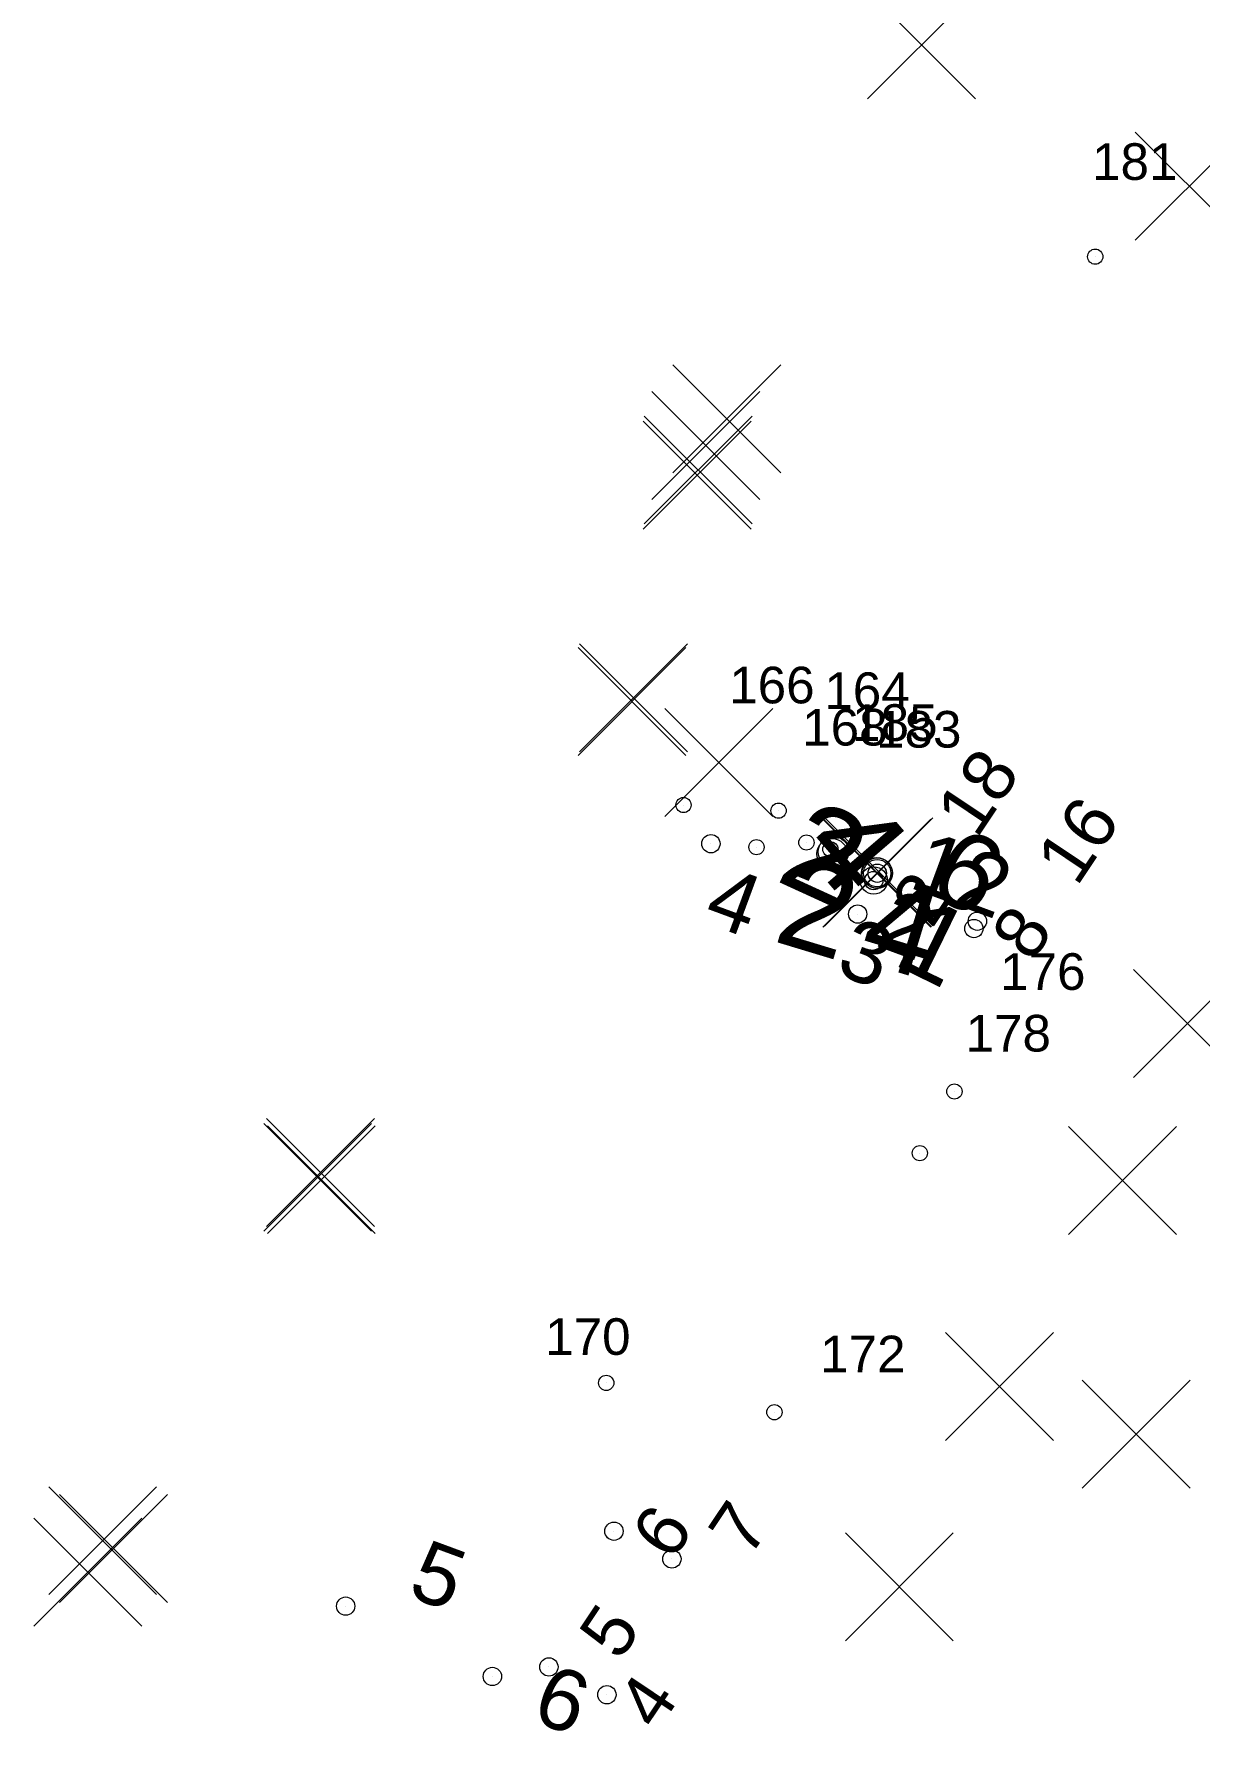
# Model space of a CAD drawing. Header units: metres. Extents: x 7511139 to 7512554, y 4691866 to 4693195.
# Drawn here: x 7512408.57 to 7512437.2, y 4691898.26 to 4691939.96 of the extents above; entities that cross this region are included whole.
import ezdxf

# ---------------------------------------------------------------- set-up
doc = ezdxf.new("R2010")
doc.units = ezdxf.units.M
for name, color, linetype, lineweight in [('b1 pikat ekzek', 1, 'Continuous', 0), ('b2 ekzekutim pikat', 170, 'Continuous', 0), ('b2 pikat', 1, 'Continuous', 0), ('b2 projekt pikat', 7, 'Continuous', 0), ('Betoni varfun pikat matjet', 170, 'Continuous', 0), ('E 2 pikat', 242, 'Continuous', 0), ('E0 pikat', 4, 'Continuous', 0), ('E1 pikat', 10, 'Continuous', 0), ('kati 1 pikat', 1, 'Continuous', 0), ('kati 12 projekt', 1, 'Continuous', 0), ('Matjet', 210, 'Continuous', 0), ('perdhesa pikat', 1, 'Continuous', 0), ('shputa projekt pikat', 3, 'Continuous', 0)]:
    doc.layers.add(name, color=color, linetype=linetype, lineweight=lineweight)
doc.styles.get("Standard").update_dxf_attribs({"font": 'arial.ttf'})

# ---------------------------------------------------------------- blocks, each defined once
blk = doc.blocks.new('*U27', base_point=(7512423.302, 4691923.648, 613.794))
at = {"layer": 'Matjet', "color": 0, "linetype": 'ByBlock', "lineweight": -2}
for p, q in [((7512421.976, 4691922.322, 613.794), (7512424.627, 4691924.973, 613.794)), ((7512421.976, 4691924.973, 613.794), (7512424.627, 4691922.322, 613.794))]:
    blk.add_line(p, q, dxfattribs=at)
blk = doc.blocks.new('*U31', base_point=(7512436.919, 4691915.647, 613.634))
at = {"layer": 'Matjet', "color": 0, "linetype": 'ByBlock', "lineweight": -2}
for p, q in [((7512435.593, 4691914.321, 613.634), (7512438.245, 4691916.973, 613.634)), ((7512435.593, 4691916.973, 613.634), (7512438.245, 4691914.321, 613.634))]:
    blk.add_line(p, q, dxfattribs=at)
blk = doc.blocks.new('*U32', base_point=(7512429.282, 4691919.339, 613.653))
at = {"layer": 'Matjet', "color": 0, "linetype": 'ByBlock', "lineweight": -2}
for p, q in [((7512427.956, 4691918.013, 613.653), (7512430.608, 4691920.665, 613.653)), ((7512427.956, 4691920.665, 613.653), (7512430.608, 4691918.013, 613.653))]:
    blk.add_line(p, q, dxfattribs=at)
blk = doc.blocks.new('*U33', base_point=(7512425.401, 4691922.061, 613.703))
at = {"layer": 'Matjet', "color": 0, "linetype": 'ByBlock', "lineweight": -2}
for p, q in [((7512424.075, 4691920.735, 613.703), (7512426.727, 4691923.387, 613.703)), ((7512424.075, 4691923.387, 613.703), (7512426.727, 4691920.735, 613.703))]:
    blk.add_line(p, q, dxfattribs=at)
blk = doc.blocks.new('*U34', base_point=(7512423.266, 4691923.556, 613.749))
at = {"layer": 'Matjet', "color": 0, "linetype": 'ByBlock', "lineweight": -2}
for p, q in [((7512421.94, 4691922.23, 613.749), (7512424.592, 4691924.882, 613.749)), ((7512421.94, 4691924.882, 613.749), (7512424.592, 4691922.23, 613.749))]:
    blk.add_line(p, q, dxfattribs=at)
blk = doc.blocks.new('*U35', base_point=(7512424.895, 4691929.247, 614.871))
at = {"layer": 'Matjet', "color": 0, "linetype": 'ByBlock', "lineweight": -2}
for p, q in [((7512423.569, 4691927.921, 614.871), (7512426.221, 4691930.573, 614.871)), ((7512423.569, 4691930.573, 614.871), (7512426.221, 4691927.921, 614.871))]:
    blk.add_line(p, q, dxfattribs=at)
blk = doc.blocks.new('*U36', base_point=(7512424.868, 4691929.122, 614.01))
at = {"layer": 'Matjet', "color": 0, "linetype": 'ByBlock', "lineweight": -2}
for p, q in [((7512423.542, 4691927.796, 614.01), (7512426.194, 4691930.448, 614.01)), ((7512423.542, 4691930.448, 614.01), (7512426.194, 4691927.796, 614.01))]:
    blk.add_line(p, q, dxfattribs=at)
blk = doc.blocks.new('*U37', base_point=(7512425.6, 4691930.507, 613.867))
at = {"layer": 'Matjet', "color": 0, "linetype": 'ByBlock', "lineweight": -2}
for p, q in [((7512424.274, 4691929.181, 613.867), (7512426.926, 4691931.833, 613.867)), ((7512424.274, 4691931.833, 613.867), (7512426.926, 4691929.181, 613.867))]:
    blk.add_line(p, q, dxfattribs=at)
blk = doc.blocks.new('*U38', base_point=(7512415.609, 4691911.986, 613.254))
at = {"layer": 'Matjet', "color": 0, "linetype": 'ByBlock', "lineweight": -2}
for p, q in [((7512414.283, 4691910.66, 613.254), (7512416.935, 4691913.312, 613.254)), ((7512414.283, 4691913.312, 613.254), (7512416.935, 4691910.66, 613.254))]:
    blk.add_line(p, q, dxfattribs=at)
blk = doc.blocks.new('*U39', base_point=(7512415.541, 4691911.867, 613.339))
at = {"layer": 'Matjet', "color": 0, "linetype": 'ByBlock', "lineweight": -2}
for p, q in [((7512414.215, 4691910.541, 613.339), (7512416.867, 4691913.193, 613.339)), ((7512414.215, 4691913.193, 613.339), (7512416.867, 4691910.541, 613.339))]:
    blk.add_line(p, q, dxfattribs=at)
blk = doc.blocks.new('*U40', base_point=(7512415.632, 4691911.808, 613.338))
at = {"layer": 'Matjet', "color": 0, "linetype": 'ByBlock', "lineweight": -2}
for p, q in [((7512414.306, 4691910.482, 613.338), (7512416.958, 4691913.134, 613.338)), ((7512414.306, 4691913.134, 613.338), (7512416.958, 4691910.482, 613.338))]:
    blk.add_line(p, q, dxfattribs=at)
blk = doc.blocks.new('*U41', base_point=(7512410.52, 4691902.748, 613.122))
at = {"layer": 'Matjet', "color": 0, "linetype": 'ByBlock', "lineweight": -2}
for p, q in [((7512409.194, 4691901.422, 613.122), (7512411.846, 4691904.074, 613.122)), ((7512409.194, 4691904.074, 613.122), (7512411.846, 4691901.422, 613.122))]:
    blk.add_line(p, q, dxfattribs=at)
blk = doc.blocks.new('*U42', base_point=(7512410.256, 4691902.939, 613.144))
at = {"layer": 'Matjet', "color": 0, "linetype": 'ByBlock', "lineweight": -2}
for p, q in [((7512408.93, 4691901.613, 613.144), (7512411.582, 4691904.265, 613.144)), ((7512408.93, 4691904.265, 613.144), (7512411.582, 4691901.613, 613.144))]:
    blk.add_line(p, q, dxfattribs=at)
blk = doc.blocks.new('*U43', base_point=(7512409.893, 4691902.166, 613.073))
at = {"layer": 'Matjet', "color": 0, "linetype": 'ByBlock', "lineweight": -2}
for p, q in [((7512408.567, 4691900.84, 613.073), (7512411.219, 4691903.492, 613.073)), ((7512408.567, 4691903.492, 613.073), (7512411.219, 4691900.84, 613.073))]:
    blk.add_line(p, q, dxfattribs=at)
blk = doc.blocks.new('*U78', base_point=(7512436.963, 4691936.223, 614.206))
at = {"layer": 'Matjet', "color": 0, "linetype": 'ByBlock', "lineweight": -2}
for p, q in [((7512435.637, 4691934.897, 614.206), (7512438.289, 4691937.549, 614.206)), ((7512435.637, 4691937.549, 614.206), (7512438.289, 4691934.897, 614.206))]:
    blk.add_line(p, q, dxfattribs=at)
blk = doc.blocks.new('*U79', base_point=(7512430.385, 4691939.696, 614.219))
at = {"layer": 'Matjet', "color": 0, "linetype": 'ByBlock', "lineweight": -2}
for p, q in [((7512429.059, 4691938.37, 614.219), (7512431.711, 4691941.022, 614.219)), ((7512429.059, 4691941.022, 614.219), (7512431.711, 4691938.37, 614.219))]:
    blk.add_line(p, q, dxfattribs=at)
blk = doc.blocks.new('*U84', base_point=(7512429.838, 4691901.806, 613.332))
at = {"layer": 'Matjet', "color": 0, "linetype": 'ByBlock', "lineweight": -2}
for p, q in [((7512428.512, 4691900.48, 613.332), (7512431.164, 4691903.132, 613.332)), ((7512428.512, 4691903.132, 613.332), (7512431.164, 4691900.48, 613.332))]:
    blk.add_line(p, q, dxfattribs=at)
blk = doc.blocks.new('*U85', base_point=(7512432.302, 4691906.729, 613.396))
at = {"layer": 'Matjet', "color": 0, "linetype": 'ByBlock', "lineweight": -2}
for p, q in [((7512430.976, 4691905.403, 613.396), (7512433.628, 4691908.055, 613.396)), ((7512430.976, 4691908.055, 613.396), (7512433.628, 4691905.403, 613.396))]:
    blk.add_line(p, q, dxfattribs=at)
blk = doc.blocks.new('*U86', base_point=(7512435.322, 4691911.786, 613.473))
at = {"layer": 'Matjet', "color": 0, "linetype": 'ByBlock', "lineweight": -2}
for p, q in [((7512433.996, 4691910.46, 613.473), (7512436.648, 4691913.112, 613.473)), ((7512433.996, 4691913.112, 613.473), (7512436.648, 4691910.46, 613.473))]:
    blk.add_line(p, q, dxfattribs=at)
blk = doc.blocks.new('*U95', base_point=(7512429.208, 4691919.159))
at = {"layer": 'b2 pikat', "linetype": 'ByBlock', "lineweight": -2}
blk.add_line((7512429.208, 4691919.159), (7512429.208, 4691919.159), dxfattribs=at)
blk.add_circle((7512429.208, 4691919.159), 0.225, dxfattribs=at)
at = {"layer": 'b2 pikat', "linetype": 'ByBlock', "insert": (7512429.727, 4691918.981), "char_height": 1.5, "attachment_point": 1, "rotation": 339.7395}
blk.add_mtext('2', dxfattribs=at)
blk = doc.blocks.new('*U96', base_point=(7512428.814, 4691918.336))
at = {"layer": 'b2 pikat', "linetype": 'ByBlock', "lineweight": -2}
blk.add_line((7512428.814, 4691918.336), (7512428.814, 4691918.336), dxfattribs=at)
blk.add_circle((7512428.814, 4691918.336), 0.225, dxfattribs=at)
at = {"layer": 'b2 pikat', "linetype": 'ByBlock', "insert": (7512428.747, 4691918.289), "char_height": 1.5, "attachment_point": 1, "rotation": 339.7395}
blk.add_mtext('3', dxfattribs=at)
blk = doc.blocks.new('*U97', base_point=(7512425.206, 4691920.064))
at = {"layer": 'b2 pikat', "linetype": 'ByBlock', "lineweight": -2}
blk.add_line((7512425.206, 4691920.064), (7512425.206, 4691920.064), dxfattribs=at)
blk.add_circle((7512425.206, 4691920.064), 0.225, dxfattribs=at)
at = {"layer": 'b2 pikat', "linetype": 'ByBlock', "insert": (7512425.495, 4691919.561), "char_height": 1.5, "attachment_point": 1, "rotation": 339.7395}
blk.add_mtext('4', dxfattribs=at)
blk = doc.blocks.new('*U98', base_point=(7512416.229, 4691901.329))
at = {"layer": 'b2 pikat', "linetype": 'ByBlock', "lineweight": -2}
blk.add_line((7512416.229, 4691901.329), (7512416.229, 4691901.329), dxfattribs=at)
blk.add_circle((7512416.229, 4691901.329), 0.225, dxfattribs=at)
at = {"layer": 'b2 pikat', "linetype": 'ByBlock', "insert": (7512418.228, 4691902.997), "char_height": 1.5, "attachment_point": 1, "rotation": 339.7395}
blk.add_mtext('5', dxfattribs=at)
blk = doc.blocks.new('*U99', base_point=(7512419.836, 4691899.601))
at = {"layer": 'b2 pikat', "linetype": 'ByBlock', "lineweight": -2}
blk.add_line((7512419.836, 4691899.601), (7512419.836, 4691899.601), dxfattribs=at)
blk.add_circle((7512419.836, 4691899.601), 0.225, dxfattribs=at)
at = {"layer": 'b2 pikat', "linetype": 'ByBlock', "insert": (7512421.269, 4691899.941), "char_height": 1.5, "attachment_point": 1, "rotation": 339.7395}
blk.add_mtext('6', dxfattribs=at)
blk = doc.blocks.new('*U105', base_point=(7512429.294, 4691919.339))
at = {"layer": 'b2 pikat', "linetype": 'ByBlock', "lineweight": -2}
blk.add_line((7512429.294, 4691919.339), (7512429.294, 4691919.339), dxfattribs=at)
blk.add_circle((7512429.294, 4691919.339), 0.225, dxfattribs=at)
at = {"layer": 'b2 pikat', "linetype": 'ByBlock', "insert": (7512430.553, 4691920.412), "char_height": 1.5, "attachment_point": 1, "rotation": 339.7395}
blk.add_mtext('12', dxfattribs=at)
blk = doc.blocks.new('*U108', base_point=(7512429.208, 4691919.159))
at = {"layer": 'perdhesa pikat', "linetype": 'ByBlock', "lineweight": -2}
blk.add_line((7512429.208, 4691919.159), (7512429.208, 4691919.159), dxfattribs=at)
blk.add_circle((7512429.208, 4691919.159), 0.337, dxfattribs=at)
at = {"layer": 'perdhesa pikat', "linetype": 'ByBlock', "insert": (7512430.461, 4691918.808), "char_height": 1.875, "attachment_point": 1, "rotation": 333.9424}
blk.add_mtext('1', dxfattribs=at)
blk = doc.blocks.new('*U113', base_point=(7512429.294, 4691919.339))
at = {"layer": 'perdhesa pikat', "linetype": 'ByBlock', "lineweight": -2}
blk.add_line((7512429.294, 4691919.339), (7512429.294, 4691919.339), dxfattribs=at)
blk.add_circle((7512429.294, 4691919.339), 0.337, dxfattribs=at)
at = {"layer": 'perdhesa pikat', "linetype": 'ByBlock', "insert": (7512431.293, 4691920.545), "char_height": 1.875, "attachment_point": 1, "rotation": 333.9424}
blk.add_mtext('6', dxfattribs=at)
blk = doc.blocks.new('*U117', base_point=(7512429.208, 4691919.158))
at = {"layer": 'kati 1 pikat', "linetype": 'ByBlock', "lineweight": -2}
blk.add_line((7512429.208, 4691919.158), (7512429.208, 4691919.158), dxfattribs=at)
blk.add_circle((7512429.208, 4691919.158), 0.225, dxfattribs=at)
at = {"layer": 'kati 1 pikat', "linetype": 'ByBlock', "insert": (7512429.579, 4691918.668), "char_height": 1.275, "attachment_point": 1, "rotation": 56.21}
blk.add_mtext('2', dxfattribs=at)
blk = doc.blocks.new('*U133', base_point=(7512429.295, 4691919.34))
at = {"layer": 'kati 1 pikat', "linetype": 'ByBlock', "lineweight": -2}
blk.add_line((7512429.295, 4691919.34), (7512429.295, 4691919.34), dxfattribs=at)
blk.add_circle((7512429.295, 4691919.34), 0.225, dxfattribs=at)
at = {"layer": 'kati 1 pikat', "linetype": 'ByBlock', "insert": (7512430.675, 4691920.872), "char_height": 1.275, "attachment_point": 1, "rotation": 56.21}
blk.add_mtext('18', dxfattribs=at)
blk = doc.blocks.new('*U151', base_point=(7512422.649, 4691899.152))
at = {"layer": 'kati 12 projekt', "linetype": 'ByBlock', "lineweight": -2}
blk.add_line((7512422.649, 4691899.152), (7512422.649, 4691899.152), dxfattribs=at)
blk.add_circle((7512422.649, 4691899.152), 0.225, dxfattribs=at)
at = {"layer": 'kati 12 projekt', "linetype": 'ByBlock', "insert": (7512422.829, 4691898.943), "char_height": 1.275, "attachment_point": 1, "rotation": 56.21}
blk.add_mtext('4', dxfattribs=at)
blk = doc.blocks.new('*U152', base_point=(7512421.224, 4691899.835))
at = {"layer": 'kati 12 projekt', "linetype": 'ByBlock', "lineweight": -2}
blk.add_line((7512421.224, 4691899.835), (7512421.224, 4691899.835), dxfattribs=at)
blk.add_circle((7512421.224, 4691899.835), 0.225, dxfattribs=at)
at = {"layer": 'kati 12 projekt', "linetype": 'ByBlock', "insert": (7512421.901, 4691900.662), "char_height": 1.275, "attachment_point": 1, "rotation": 56.21}
blk.add_mtext('5', dxfattribs=at)
blk = doc.blocks.new('*U153', base_point=(7512422.823, 4691903.171))
at = {"layer": 'kati 12 projekt', "linetype": 'ByBlock', "lineweight": -2}
blk.add_line((7512422.823, 4691903.171), (7512422.823, 4691903.171), dxfattribs=at)
blk.add_circle((7512422.823, 4691903.171), 0.225, dxfattribs=at)
at = {"layer": 'kati 12 projekt', "linetype": 'ByBlock', "insert": (7512423.192, 4691903.114), "char_height": 1.275, "attachment_point": 1, "rotation": 56.21}
blk.add_mtext('6', dxfattribs=at)
blk = doc.blocks.new('*U154', base_point=(7512424.247, 4691902.489))
at = {"layer": 'kati 12 projekt', "linetype": 'ByBlock', "lineweight": -2}
blk.add_line((7512424.247, 4691902.489), (7512424.247, 4691902.489), dxfattribs=at)
blk.add_circle((7512424.247, 4691902.489), 0.225, dxfattribs=at)
at = {"layer": 'kati 12 projekt', "linetype": 'ByBlock', "insert": (7512425.085, 4691903.195), "char_height": 1.275, "attachment_point": 1, "rotation": 56.21}
blk.add_mtext('7', dxfattribs=at)
blk = doc.blocks.new('*U155', base_point=(7512431.67, 4691917.98))
at = {"layer": 'kati 12 projekt', "linetype": 'ByBlock', "lineweight": -2}
blk.add_line((7512431.67, 4691917.98), (7512431.67, 4691917.98), dxfattribs=at)
blk.add_circle((7512431.67, 4691917.98), 0.225, dxfattribs=at)
at = {"layer": 'kati 12 projekt', "linetype": 'ByBlock', "insert": (7512432.033, 4691917.832), "char_height": 1.275, "attachment_point": 1, "rotation": 56.21}
blk.add_mtext('8', dxfattribs=at)
blk = doc.blocks.new('*U163', base_point=(7512431.756, 4691918.16))
at = {"layer": 'kati 12 projekt', "linetype": 'ByBlock', "lineweight": -2}
blk.add_line((7512431.756, 4691918.16), (7512431.756, 4691918.16), dxfattribs=at)
blk.add_circle((7512431.756, 4691918.16), 0.225, dxfattribs=at)
at = {"layer": 'kati 12 projekt', "linetype": 'ByBlock', "insert": (7512433.136, 4691919.693), "char_height": 1.275, "attachment_point": 1, "rotation": 56.21}
blk.add_mtext('16', dxfattribs=at)
blk = doc.blocks.new('*U165', base_point=(7512435.658, 4691905.553, 608.38))
at = {"layer": 'Matjet', "color": 0, "linetype": 'ByBlock', "lineweight": -2}
for p, q in [((7512434.332, 4691904.227, 608.38), (7512436.984, 4691906.879, 608.38)), ((7512434.332, 4691906.879, 608.38), (7512436.984, 4691904.227, 608.38))]:
    blk.add_line(p, q, dxfattribs=at)
blk = doc.blocks.new('*U169', base_point=(7512429.332, 4691919.371, 612.294))
at = {"layer": 'Matjet', "color": 0, "linetype": 'ByBlock', "lineweight": -2}
for p, q in [((7512428.006, 4691918.045, 612.294), (7512430.658, 4691920.697, 612.294)), ((7512428.006, 4691920.697, 612.294), (7512430.658, 4691918.045, 612.294))]:
    blk.add_line(p, q, dxfattribs=at)
blk = doc.blocks.new('*U180', base_point=(7512426.869, 4691920.876, 613.504))
at = {"layer": 'E 2 pikat', "linetype": 'ByBlock', "lineweight": -2}
blk.add_line((7512426.869, 4691920.876, 613.504), (7512426.869, 4691920.876, 613.504), dxfattribs=at)
blk.add_circle((7512426.869, 4691920.876, 613.504), 0.187, dxfattribs=at)
at = {"layer": 'E 2 pikat', "linetype": 'ByBlock', "insert": (7512427.994, 4691923.361, 613.504), "char_height": 0.9, "attachment_point": 7}
blk.add_mtext('164', dxfattribs=at)
blk = doc.blocks.new('*U182', base_point=(7512424.532, 4691921.015, 613.513))
at = {"layer": 'E 2 pikat', "linetype": 'ByBlock', "lineweight": -2}
blk.add_line((7512424.532, 4691921.015, 613.513), (7512424.532, 4691921.015, 613.513), dxfattribs=at)
blk.add_circle((7512424.532, 4691921.015, 613.513), 0.187, dxfattribs=at)
at = {"layer": 'E 2 pikat', "linetype": 'ByBlock', "insert": (7512425.657, 4691923.5, 613.513), "char_height": 0.9, "attachment_point": 7}
blk.add_mtext('166', dxfattribs=at)
blk = doc.blocks.new('*U184', base_point=(7512426.326, 4691919.979, 613.432))
at = {"layer": 'E1 pikat', "linetype": 'ByBlock', "lineweight": -2}
blk.add_line((7512426.326, 4691919.979, 613.432), (7512426.326, 4691919.979, 613.432), dxfattribs=at)
blk.add_circle((7512426.326, 4691919.979, 613.432), 0.187, dxfattribs=at)
at = {"layer": 'E1 pikat', "linetype": 'ByBlock', "insert": (7512427.451, 4691922.464, 613.432), "char_height": 0.9, "attachment_point": 7}
blk.add_mtext('168', dxfattribs=at)
blk = doc.blocks.new('*U186', base_point=(7512422.633, 4691906.814, 613.241))
at = {"layer": 'E1 pikat', "linetype": 'ByBlock', "lineweight": -2}
blk.add_line((7512422.633, 4691906.814, 613.241), (7512422.633, 4691906.814, 613.241), dxfattribs=at)
blk.add_circle((7512422.633, 4691906.814, 613.241), 0.187, dxfattribs=at)
at = {"layer": 'E1 pikat', "linetype": 'ByBlock', "insert": (7512421.134, 4691907.491, 613.241), "char_height": 0.9, "attachment_point": 7}
blk.add_mtext('170', dxfattribs=at)
blk = doc.blocks.new('*U188', base_point=(7512426.767, 4691906.094, 613.087))
at = {"layer": 'E1 pikat', "linetype": 'ByBlock', "lineweight": -2}
blk.add_line((7512426.767, 4691906.094, 613.087), (7512426.767, 4691906.094, 613.087), dxfattribs=at)
blk.add_circle((7512426.767, 4691906.094, 613.087), 0.187, dxfattribs=at)
at = {"layer": 'E1 pikat', "linetype": 'ByBlock', "insert": (7512427.892, 4691907.075, 613.087), "char_height": 0.9, "attachment_point": 7}
blk.add_mtext('172', dxfattribs=at)
blk = doc.blocks.new('*U190', base_point=(7512431.191, 4691913.975, 612.872))
at = {"layer": 'E 2 pikat', "linetype": 'ByBlock', "lineweight": -2}
blk.add_line((7512431.191, 4691913.975, 612.872), (7512431.191, 4691913.975, 612.872), dxfattribs=at)
blk.add_circle((7512431.191, 4691913.975, 612.872), 0.187, dxfattribs=at)
at = {"layer": 'E 2 pikat', "linetype": 'ByBlock', "insert": (7512432.316, 4691916.46, 612.872), "char_height": 0.9, "attachment_point": 7}
blk.add_mtext('176', dxfattribs=at)
blk = doc.blocks.new('*U192', base_point=(7512430.341, 4691912.461, 613.029))
at = {"layer": 'E 2 pikat', "linetype": 'ByBlock', "lineweight": -2}
blk.add_line((7512430.341, 4691912.461, 613.029), (7512430.341, 4691912.461, 613.029), dxfattribs=at)
blk.add_circle((7512430.341, 4691912.461, 613.029), 0.187, dxfattribs=at)
at = {"layer": 'E 2 pikat', "linetype": 'ByBlock', "insert": (7512431.466, 4691914.945, 613.029), "char_height": 0.9, "attachment_point": 7}
blk.add_mtext('178', dxfattribs=at)
blk = doc.blocks.new('*U195', base_point=(7512434.653, 4691934.489, 608.921))
at = {"layer": 'E0 pikat', "linetype": 'ByBlock', "lineweight": -2}
blk.add_line((7512434.653, 4691934.489, 608.921), (7512434.653, 4691934.489, 608.921), dxfattribs=at)
blk.add_circle((7512434.653, 4691934.489, 608.921), 0.187, dxfattribs=at)
at = {"layer": 'E0 pikat', "linetype": 'ByBlock', "insert": (7512434.575, 4691936.363, 608.921), "char_height": 0.9, "attachment_point": 7}
blk.add_mtext('181', dxfattribs=at)
blk = doc.blocks.new('*U197', base_point=(7512428.142, 4691919.928, 609.15))
at = {"layer": 'E0 pikat', "linetype": 'ByBlock', "lineweight": -2}
blk.add_line((7512428.142, 4691919.928, 609.15), (7512428.142, 4691919.928, 609.15), dxfattribs=at)
blk.add_circle((7512428.142, 4691919.928, 609.15), 0.187, dxfattribs=at)
at = {"layer": 'E0 pikat', "linetype": 'ByBlock', "insert": (7512429.267, 4691922.413, 609.15), "char_height": 0.9, "attachment_point": 7}
blk.add_mtext('183', dxfattribs=at)
blk = doc.blocks.new('*U199', base_point=(7512427.554, 4691920.093, 608.997))
at = {"layer": 'E0 pikat', "linetype": 'ByBlock', "lineweight": -2}
blk.add_line((7512427.554, 4691920.093, 608.997), (7512427.554, 4691920.093, 608.997), dxfattribs=at)
blk.add_circle((7512427.554, 4691920.093, 608.997), 0.187, dxfattribs=at)
at = {"layer": 'E0 pikat', "linetype": 'ByBlock', "insert": (7512428.679, 4691922.578, 608.997), "char_height": 0.9, "attachment_point": 7}
blk.add_mtext('185', dxfattribs=at)
blk = doc.blocks.new('*U204', base_point=(7512425.079, 4691929.852, 615.176))
at = {"layer": 'Matjet', "color": 0, "linetype": 'ByBlock', "lineweight": -2}
for p, q in [((7512423.753, 4691928.526, 615.176), (7512426.405, 4691931.178, 615.176)), ((7512423.753, 4691931.178, 615.176), (7512426.405, 4691928.526, 615.176))]:
    blk.add_line(p, q, dxfattribs=at)
blk = doc.blocks.new('*U208', base_point=(7512428.186, 4691919.816, 610.271))
at = {"layer": 'Betoni varfun pikat matjet', "linetype": 'ByBlock', "lineweight": -2}
blk.add_line((7512428.186, 4691919.816, 610.271), (7512428.186, 4691919.816, 610.271), dxfattribs=at)
blk.add_circle((7512428.186, 4691919.816, 610.271), 0.375, dxfattribs=at)
at = {"layer": 'b2 ekzekutim pikat', "linetype": 'ByBlock', "insert": (7512427.345, 4691919.838, 610.271), "char_height": 2.25, "attachment_point": 1, "rotation": 343.1684}
blk.add_mtext('2', dxfattribs=at)
blk = doc.blocks.new('*U209', base_point=(7512429.286, 4691919.35, 610.282))
at = {"layer": 'b1 pikat ekzek', "linetype": 'ByBlock', "lineweight": -2}
blk.add_line((7512429.286, 4691919.35, 610.282), (7512429.286, 4691919.35, 610.282), dxfattribs=at)
blk.add_circle((7512429.286, 4691919.35, 610.282), 0.375, dxfattribs=at)
at = {"layer": 'b1 pikat ekzek', "linetype": 'ByBlock', "insert": (7512429.072, 4691921.406, 610.282), "char_height": 2.25, "attachment_point": 1, "rotation": 310.6826}
blk.add_mtext('4', dxfattribs=at)
blk = doc.blocks.new('*U219', base_point=(7512429.294, 4691919.339))
at = {"layer": 'b2 projekt pikat', "linetype": 'ByBlock', "lineweight": -2}
blk.add_line((7512429.294, 4691919.339), (7512429.294, 4691919.339), dxfattribs=at)
blk.add_circle((7512429.294, 4691919.339), 0.375, dxfattribs=at)
at = {"layer": 'b2 projekt pikat', "linetype": 'ByBlock', "insert": (7512429.42, 4691919.371), "char_height": 2.25, "attachment_point": 1, "rotation": 343.1684}
blk.add_mtext('4', dxfattribs=at)
blk = doc.blocks.new('*U221', base_point=(7512428.218, 4691919.866))
at = {"layer": 'shputa projekt pikat', "linetype": 'ByBlock', "lineweight": -2}
blk.add_line((7512428.218, 4691919.866), (7512428.218, 4691919.866), dxfattribs=at)
blk.add_circle((7512428.218, 4691919.866), 0.375, dxfattribs=at)
at = {"layer": 'shputa projekt pikat', "linetype": 'ByBlock', "insert": (7512427.69, 4691921.223), "char_height": 2.25, "attachment_point": 1, "rotation": 335.4087}
blk.add_mtext('2', dxfattribs=at)
blk = doc.blocks.new('*U228', base_point=(7512429.303, 4691919.345, 613.156))
at = {"layer": 'Matjet', "color": 0, "linetype": 'ByBlock', "lineweight": -2}
for p, q in [((7512427.977, 4691918.019, 613.156), (7512430.629, 4691920.671, 613.156)), ((7512427.977, 4691920.671, 613.156), (7512430.629, 4691918.019, 613.156))]:
    blk.add_line(p, q, dxfattribs=at)

msp = doc.modelspace()

# ---------------------------------------------------------------- block references
at = {"layer": 'Matjet'}
for name, p in [('*U79', (7512430.385, 4691939.696, 614.219)), ('*U78', (7512436.963, 4691936.223, 614.206)), ('*U195', (7512434.653, 4691934.489, 608.921)), ('*U37', (7512425.6, 4691930.507, 613.867)), ('*U204', (7512425.079, 4691929.852, 615.176)), ('*U36', (7512424.868, 4691929.122, 614.01)), ('*U35', (7512424.895, 4691929.247, 614.871)), ('*U34', (7512423.266, 4691923.556, 613.749)), ('*U27', (7512423.302, 4691923.648, 613.794)), ('*U182', (7512424.532, 4691921.015, 613.513)), ('*U180', (7512426.869, 4691920.876, 613.504)), ('*U33', (7512425.401, 4691922.061, 613.703)), ('*U184', (7512426.326, 4691919.979, 613.432)), ('*U199', (7512427.554, 4691920.093, 608.997)), ('*U197', (7512428.142, 4691919.928, 609.15)), ('*U133', (7512429.295, 4691919.34)), ('*U163', (7512431.756, 4691918.16)), ('*U221', (7512428.218, 4691919.866)), ('*U32', (7512429.282, 4691919.339, 613.653)), ('*U228', (7512429.303, 4691919.345, 613.156)), ('*U169', (7512429.332, 4691919.371, 612.294)), ('*U97', (7512425.206, 4691920.064)), ('*U209', (7512429.286, 4691919.35, 610.282)), ('*U113', (7512429.294, 4691919.339)), ('*U105', (7512429.294, 4691919.339)), ('*U208', (7512428.186, 4691919.816, 610.271)), ('*U108', (7512429.208, 4691919.159)), ('*U219', (7512429.294, 4691919.339)), ('*U95', (7512429.208, 4691919.159)), ('*U117', (7512429.208, 4691919.158)), ('*U96', (7512428.814, 4691918.336)), ('*U155', (7512431.67, 4691917.98)), ('*U190', (7512431.191, 4691913.975, 612.872)), ('*U31', (7512436.919, 4691915.647, 613.634)), ('*U192', (7512430.341, 4691912.461, 613.029)), ('*U39', (7512415.541, 4691911.867, 613.339)), ('*U38', (7512415.609, 4691911.986, 613.254)), ('*U40', (7512415.632, 4691911.808, 613.338)), ('*U86', (7512435.322, 4691911.786, 613.473)), ('*U186', (7512422.633, 4691906.814, 613.241)), ('*U188', (7512426.767, 4691906.094, 613.087)), ('*U85', (7512432.302, 4691906.729, 613.396)), ('*U165', (7512435.658, 4691905.553, 608.38)), ('*U42', (7512410.256, 4691902.939, 613.144)), ('*U41', (7512410.52, 4691902.748, 613.122)), ('*U153', (7512422.823, 4691903.171)), ('*U154', (7512424.247, 4691902.489)), ('*U43', (7512409.893, 4691902.166, 613.073)), ('*U84', (7512429.838, 4691901.806, 613.332)), ('*U98', (7512416.229, 4691901.329)), ('*U152', (7512421.224, 4691899.835)), ('*U99', (7512419.836, 4691899.601)), ('*U151', (7512422.649, 4691899.152))]:
    msp.add_blockref(name, p, dxfattribs=at)

doc.saveas('drawing.dxf')
